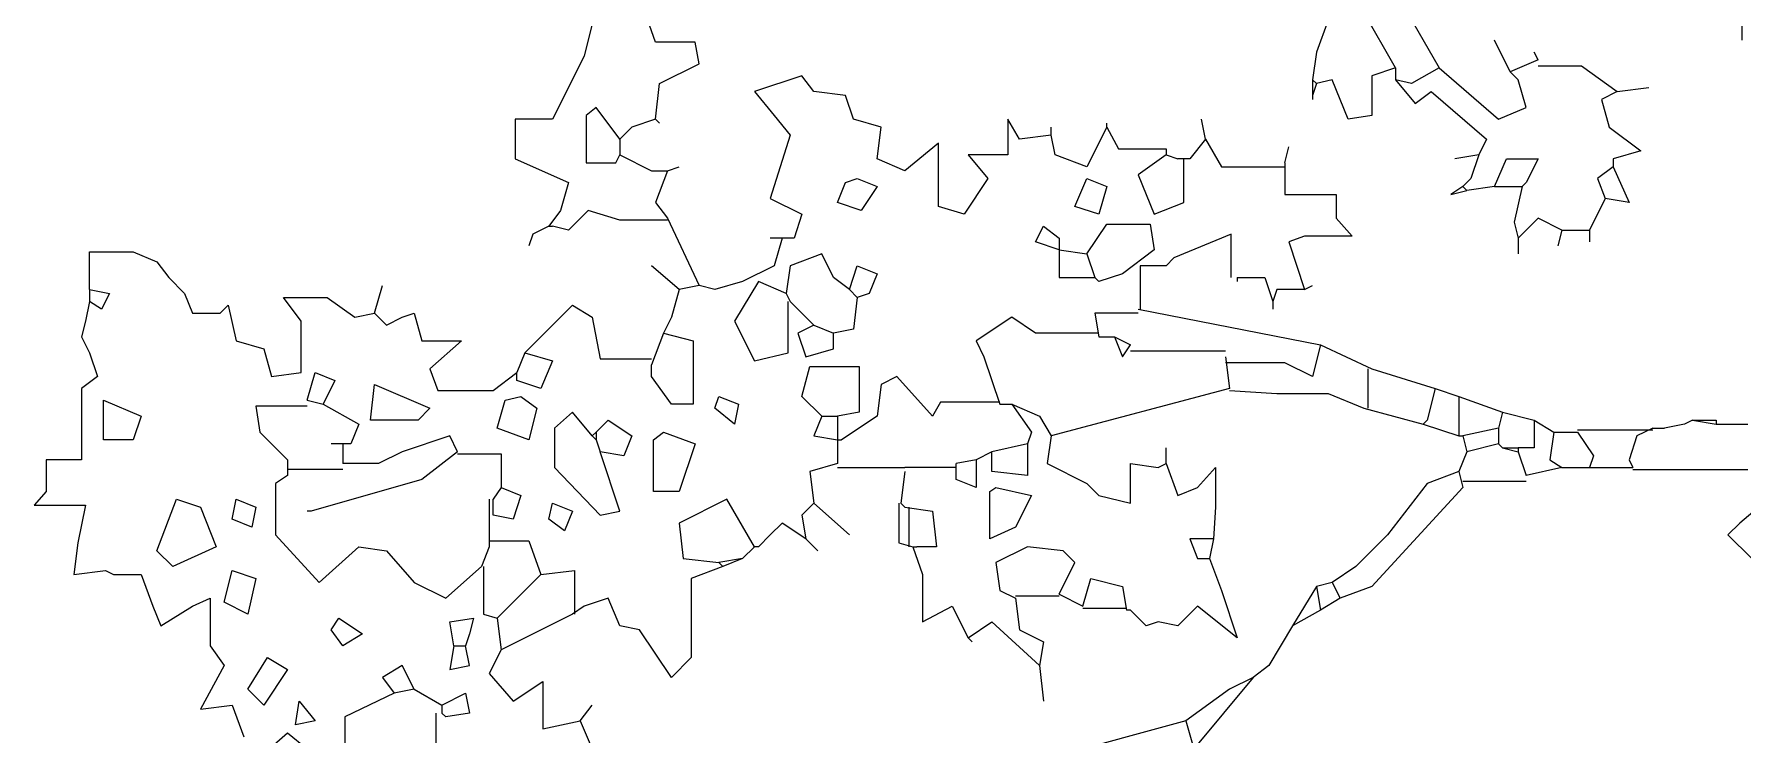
# Model space of a CAD drawing. Header units: metres. Extents: x -3.5 to 3.6, y -0.1 to 12.6.
# Drawn here: x -3.52 to -0.231, y 5.025 to 6.374 of the extents above; entities that cross this region are included whole.
import ezdxf

# ---------------------------------------------------------------- set-up
doc = ezdxf.new("R2010")
doc.units = ezdxf.units.M
doc.header["$LTSCALE"] = 0.2

msp = doc.modelspace()

# ---------------------------------------------------------------- linework, layer by layer
at = {"linetype": 'Continuous', "flags": 128}
for points in [[(-0.5715, 6.7704), (-0.3581, 6.7704), (-0.2324, 6.5913), (-0.2324, 6.3627)], [(-0.9068, 6.4694), (-0.8153, 6.3094)], [(-2.3241, 6.2103), (-2.3165, 6.2789), (-2.2403, 6.317), (-2.2479, 6.3589), (-2.3241, 6.3589), (-2.3546, 6.4465), (-2.3774, 6.4008), (-2.446, 6.3932), (-2.4613, 6.3322), (-2.4994, 6.256), (-2.5222, 6.2103), (-2.5946, 6.2103), (-2.5946, 6.1341), (-2.4917, 6.0884), (-2.507, 6.035), (-2.5298, 6.0046)], [(-0.8992, 6.3094), (-0.9601, 6.416), (-1.0287, 6.4008), (-1.0516, 6.3398), (-1.0592, 6.2865)], [(-0.6782, 6.3017), (-0.7087, 6.3627)], [(-0.6248, 6.3246), (-0.6782, 6.3017)], [(-0.6248, 6.3246), (-0.6325, 6.3398)], [(-1.5621, 6.1798), (-1.6231, 6.1722), (-1.6459, 6.2103), (-1.6459, 6.1417), (-1.7221, 6.1417), (-1.684, 6.096), (-1.7297, 6.0274), (-1.7793, 6.0427), (-1.7793, 6.1646), (-1.844, 6.1112), (-1.8974, 6.1341), (-1.8898, 6.1951), (-1.9431, 6.2103), (-1.9583, 6.256), (-2.0193, 6.2636), (-2.0422, 6.2941), (-2.1336, 6.2636), (-2.0955, 6.2179), (-2.065, 6.1798), (-2.1031, 6.0579), (-2.0422, 6.0274), (-2.0574, 5.9817), (-2.0803, 5.9817)], [(-1.0592, 6.2865), (-1.0592, 6.256)], [(-1.0592, 6.2865), (-1.0516, 6.2789)], [(-0.8992, 6.3094), (-0.9449, 6.2941), (-0.9449, 6.2179), (-0.9906, 6.2103), (-1.0211, 6.2865), (-1.0516, 6.2789)], [(-0.8992, 6.3094), (-0.8992, 6.2865)], [(-0.8153, 6.3094), (-0.8687, 6.2789), (-0.8992, 6.2865)], [(-0.8992, 6.2865), (-0.8611, 6.2408), (-0.8306, 6.2636), (-0.7239, 6.1722), (-0.7391, 6.1417)], [(-0.8153, 6.3094), (-0.701, 6.2103), (-0.6477, 6.2332), (-0.6629, 6.2865), (-0.6782, 6.3017)], [(-0.6248, 6.3132), (-0.541, 6.3132), (-0.4724, 6.2636)], [(-1.0516, 6.2789), (-1.0592, 6.256)], [(-1.0592, 6.256), (-1.0592, 6.2484)], [(-0.4724, 6.2636), (-0.5029, 6.2484), (-0.4877, 6.1951), (-0.4267, 6.1493), (-0.4801, 6.1341), (-0.4801, 6.1189)], [(-0.4724, 6.2636), (-0.4115, 6.2713)], [(-2.3927, 6.1722), (-2.4384, 6.2332), (-2.4575, 6.2179), (-2.4575, 6.1265), (-2.4003, 6.1265), (-2.3927, 6.1417)], [(-2.3241, 6.2103), (-2.3698, 6.1951), (-2.3927, 6.1722)], [(-2.3241, 6.2103), (-2.3165, 6.2027)], [(-1.5621, 6.1798), (-1.5621, 6.1951)], [(-1.4554, 6.1951), (-1.4935, 6.1189), (-1.5545, 6.1417), (-1.5621, 6.1798)], [(-1.4554, 6.1951), (-1.4554, 6.2027)], [(-1.4554, 6.1951), (-1.4326, 6.1532), (-1.3411, 6.1532), (-1.3411, 6.1417)], [(-1.2649, 6.1722), (-1.2725, 6.2103)], [(-2.3927, 6.1722), (-2.3927, 6.1417)], [(-1.2649, 6.1722), (-1.2954, 6.1341), (-1.3183, 6.1341)], [(-1.2649, 6.1722), (-1.2344, 6.1189), (-1.1125, 6.1189)], [(-1.1125, 6.1265), (-1.1049, 6.157)], [(-2.3927, 6.1417), (-2.3317, 6.1112), (-2.3012, 6.1112)], [(-1.3411, 6.1417), (-1.3945, 6.1036), (-1.364, 6.0274), (-1.3068, 6.0503), (-1.3068, 6.1341)], [(-1.3411, 6.1417), (-1.3183, 6.1341)], [(-1.1125, 6.1265), (-1.1125, 6.0655), (-1.0135, 6.0655), (-1.0135, 6.0198), (-0.983, 5.9855), (-1.0744, 5.9855), (-1.1049, 5.9741), (-1.0744, 5.8826)], [(-0.7391, 6.1417), (-0.7849, 6.1341)], [(-0.7391, 6.1417), (-0.7544, 6.096), (-0.7696, 6.0808)], [(-0.7087, 6.0808), (-0.6858, 6.1341), (-0.6248, 6.1341), (-0.6477, 6.0884), (-0.6553, 6.0808)], [(-2.3012, 6.1112), (-2.3241, 6.0503), (-2.3012, 6.0198)], [(-2.3012, 6.1112), (-2.2784, 6.1189)], [(-1.9355, 6.096), (-1.8974, 6.0808), (-1.9279, 6.035), (-1.9736, 6.0503), (-1.9583, 6.0884), (-1.9355, 6.096)], [(-1.4935, 6.096), (-1.4554, 6.0808), (-1.4707, 6.0274), (-1.5164, 6.0427), (-1.4935, 6.096)], [(-0.4801, 6.1189), (-0.5105, 6.096), (-0.4953, 6.0579)], [(-0.4801, 6.1189), (-0.4496, 6.0503), (-0.4953, 6.0579)], [(-0.7696, 6.0808), (-0.7925, 6.0655), (-0.762, 6.0731)], [(-0.7696, 6.0808), (-0.762, 6.0731)], [(-0.7087, 6.0808), (-0.762, 6.0731)], [(-0.7087, 6.0808), (-0.6553, 6.0808)], [(-0.6553, 6.0808), (-0.6706, 6.0122), (-0.6629, 5.9817)], [(-0.4953, 6.0579), (-0.5258, 5.9969)], [(-2.3012, 6.016), (-2.3927, 6.016), (-2.4536, 6.035), (-2.4917, 5.9969), (-2.5222, 6.0046)], [(-2.5603, 5.9893), (-2.5679, 5.9665)], [(-2.5298, 6.0046), (-2.5603, 5.9893)], [(-2.5298, 6.0046), (-2.5603, 5.9893)], [(-2.5298, 6.0046), (-2.5222, 6.0046)], [(-2.3012, 6.0198), (-2.2403, 5.8903)], [(-1.5469, 5.9588), (-1.5926, 5.9741), (-1.5773, 6.0046), (-1.5469, 5.9817), (-1.5469, 5.9588)], [(-1.4935, 5.9512), (-1.4554, 6.0084), (-1.3716, 6.0084), (-1.364, 5.9588), (-1.4249, 5.9131), (-1.4707, 5.8979), (-1.4783, 5.9055)], [(-1.2154, 5.9055), (-1.2154, 5.9893), (-1.3259, 5.9436), (-1.3411, 5.9284), (-1.3907, 5.9284), (-1.3907, 5.8445)], [(-0.5791, 5.9969), (-0.6248, 6.0198), (-0.6629, 5.9817)], [(-0.5791, 5.9969), (-0.5867, 5.9665)], [(-0.5791, 5.9969), (-0.5258, 5.9969)], [(-0.5258, 5.9969), (-0.5258, 5.9741)], [(-3.4138, 5.8826), (-3.4138, 5.955), (-3.3299, 5.955), (-3.2842, 5.936), (-3.2614, 5.9055), (-3.2309, 5.875), (-3.2156, 5.8369), (-3.1623, 5.8369), (-3.1471, 5.8522), (-3.1318, 5.7836), (-3.0785, 5.7683), (-3.0632, 5.715), (-3.0061, 5.7226), (-3.0061, 5.8217), (-3.0404, 5.8674), (-2.9566, 5.8674), (-2.9032, 5.8293), (-2.8651, 5.8369)], [(-2.0803, 5.9817), (-2.0955, 5.9284), (-2.1565, 5.8979), (-2.2098, 5.8826), (-2.2403, 5.8903)], [(-2.0803, 5.9817), (-2.1031, 5.9817)], [(-1.5469, 5.9588), (-1.4935, 5.9512)], [(-1.5469, 5.9588), (-1.5469, 5.9055), (-1.4783, 5.9055)], [(-0.6629, 5.9817), (-0.6629, 5.9512)], [(-2.2784, 5.8826), (-2.3317, 5.9284)], [(-1.9507, 5.8826), (-1.9812, 5.9055), (-2.0041, 5.9512), (-2.065, 5.9284), (-2.0726, 5.875)], [(-1.9507, 5.8826), (-1.9355, 5.9284), (-1.8974, 5.9131), (-1.9126, 5.875), (-1.9355, 5.8674)], [(-1.4935, 5.9512), (-1.4783, 5.9055)], [(-2.8651, 5.8369), (-2.8499, 5.8903)], [(-2.2403, 5.8903), (-2.2784, 5.8826)], [(-2.0726, 5.875), (-2.126, 5.8979), (-2.1717, 5.8217), (-2.1336, 5.7455), (-2.0688, 5.7607), (-2.0688, 5.8598)], [(-1.204, 5.9055), (-1.204, 5.8979)], [(-1.204, 5.9055), (-1.1506, 5.9055), (-1.1354, 5.8598)], [(-1.0744, 5.8826), (-1.0592, 5.8903)], [(-3.4138, 5.8598), (-3.4214, 5.8217), (-3.429, 5.7912), (-3.4138, 5.7607), (-3.3985, 5.715), (-3.429, 5.6921), (-3.429, 5.555), (-3.4976, 5.555), (-3.4976, 5.494), (-3.5204, 5.4674), (-3.4214, 5.4674), (-3.4366, 5.395), (-3.4442, 5.334), (-3.3833, 5.3416), (-3.368, 5.334), (-3.3147, 5.334), (-3.2918, 5.273), (-3.2766, 5.2349), (-3.2156, 5.273), (-3.1814, 5.2883), (-3.1814, 5.1968), (-3.1547, 5.1587), (-3.2004, 5.0749), (-3.1394, 5.0825), (-3.1166, 5.0216)], [(-3.4138, 5.8826), (-3.3757, 5.875), (-3.3909, 5.8445), (-3.4138, 5.8598)], [(-3.4138, 5.8826), (-3.4138, 5.8598)], [(-2.2784, 5.8826), (-2.2936, 5.8293), (-2.3089, 5.7988)], [(-2.0726, 5.875), (-2.065, 5.8598)], [(-2.065, 5.8598), (-2.0193, 5.8141)], [(-1.9355, 5.8674), (-1.9431, 5.8064), (-1.9812, 5.7988)], [(-1.9507, 5.8826), (-1.9355, 5.8674)], [(-1.0744, 5.8826), (-1.1278, 5.8826), (-1.1354, 5.8598)], [(-1.1354, 5.8598), (-1.1354, 5.8445)], [(-2.8651, 5.8369), (-2.8423, 5.8141), (-2.8118, 5.8293), (-2.7889, 5.8369), (-2.7737, 5.7836), (-2.6975, 5.7836), (-2.7584, 5.7302), (-2.7432, 5.6883), (-2.6365, 5.6883), (-2.5908, 5.7226)], [(-2.5756, 5.7607), (-2.4841, 5.8522), (-2.446, 5.8293), (-2.4308, 5.7493), (-2.3317, 5.7493)], [(-1.4707, 5.7988), (-1.5926, 5.7988), (-1.6383, 5.8293), (-1.7069, 5.7836), (-1.6916, 5.7531), (-1.6612, 5.6617)], [(-1.3945, 5.8369), (-1.4783, 5.8369), (-1.4707, 5.7912)], [(-1.3945, 5.8445), (-1.0439, 5.776)], [(-2.3089, 5.7988), (-2.2517, 5.7836), (-2.2517, 5.6617), (-2.2936, 5.6617), (-2.3317, 5.715), (-2.3317, 5.7379)], [(-2.3089, 5.7988), (-2.3317, 5.7379)], [(-2.0193, 5.8141), (-2.0498, 5.7988), (-2.0345, 5.7531), (-1.9812, 5.7683), (-1.9812, 5.7988)], [(-2.0193, 5.8141), (-1.9812, 5.7988)], [(-1.4707, 5.7912), (-1.4402, 5.7912)], [(-1.4402, 5.7912), (-1.4097, 5.776)], [(-1.4402, 5.7912), (-1.4249, 5.7531), (-1.4097, 5.776)], [(-2.5756, 5.7607), (-2.5222, 5.7455), (-2.5451, 5.6921), (-2.5908, 5.7074), (-2.5908, 5.7226)], [(-2.5756, 5.7607), (-2.5908, 5.7226)], [(-1.4097, 5.7645), (-1.2268, 5.7645)], [(-1.0439, 5.776), (-1.0592, 5.715), (-1.1125, 5.7417), (-1.2268, 5.7417)], [(-1.0439, 5.776), (-0.9449, 5.7302)], [(-2.0041, 5.6388), (-2.0422, 5.6769), (-2.0269, 5.7341), (-1.9317, 5.7341), (-1.9317, 5.6464), (-1.9736, 5.6388)], [(-1.2268, 5.7531), (-1.2192, 5.6921)], [(-0.9525, 5.7302), (-0.9525, 5.654)], [(-0.9449, 5.7302), (-0.823, 5.6921)], [(-2.9947, 5.6693), (-2.9794, 5.7226), (-2.9413, 5.7074), (-2.9642, 5.6617)], [(-2.8651, 5.6998), (-2.7584, 5.654), (-2.7813, 5.6312), (-2.8727, 5.6312), (-2.8651, 5.6998)], [(-1.6612, 5.6655), (-1.7755, 5.6655), (-1.7907, 5.6388), (-1.8593, 5.715), (-1.8898, 5.6998), (-1.8974, 5.6388), (-1.966, 5.5931)], [(-1.2192, 5.6921), (-1.5621, 5.6007)], [(-0.823, 5.6921), (-0.8382, 5.6312), (-0.8458, 5.6236)], [(-0.823, 5.6921), (-0.7772, 5.6769)], [(-3.3871, 5.6693), (-3.3147, 5.6388), (-3.3299, 5.5931), (-3.3871, 5.5931), (-3.3871, 5.6693)], [(-2.9947, 5.6693), (-2.9642, 5.6617)], [(-2.9642, 5.6617), (-2.8956, 5.6236), (-2.9108, 5.5855), (-2.9261, 5.5855)], [(-2.5832, 5.6769), (-2.5527, 5.654), (-2.5679, 5.5931), (-2.6289, 5.6159), (-2.6137, 5.6693), (-2.5832, 5.6769)], [(-2.2022, 5.6769), (-2.1641, 5.6617), (-2.1717, 5.6236), (-2.2098, 5.654), (-2.2022, 5.6769)], [(-1.6612, 5.6617), (-1.6383, 5.6617)], [(-1.6383, 5.6617), (-1.585, 5.6388), (-1.5621, 5.6007)], [(-1.6383, 5.6617), (-1.6002, 5.6083), (-1.6078, 5.5855)], [(-1.2192, 5.6883), (-1.1278, 5.6826), (-1.0287, 5.6826), (-0.9601, 5.654)], [(-0.7772, 5.6769), (-0.6934, 5.6464)], [(-0.7772, 5.6769), (-0.7772, 5.6007)], [(-2.9947, 5.6579), (-3.0937, 5.6579), (-3.0861, 5.6083), (-3.0328, 5.555), (-3.0328, 5.5245)], [(-2.446, 5.6007), (-2.4841, 5.6464), (-2.5184, 5.6159), (-2.5184, 5.5397), (-2.4308, 5.4483), (-2.3927, 5.4559), (-2.4308, 5.5702)], [(-2.4384, 5.6083), (-2.4155, 5.6312), (-2.3698, 5.6007), (-2.3851, 5.5626), (-2.4308, 5.5702)], [(-2.0041, 5.6388), (-2.0193, 5.6007), (-1.9736, 5.5931)], [(-2.0041, 5.6388), (-1.9736, 5.6388)], [(-1.9736, 5.6388), (-1.9736, 5.5931)], [(-0.9601, 5.654), (-0.8458, 5.6236)], [(-0.6934, 5.6464), (-0.701, 5.6159)], [(-0.6934, 5.6464), (-0.6325, 5.6312)], [(-0.6325, 5.6312), (-0.6325, 5.5778), (-0.6629, 5.5778)], [(-0.6325, 5.6312), (-0.5944, 5.6083)], [(-0.3277, 5.6312), (-0.3429, 5.6236)], [(-0.3277, 5.6312), (-0.2819, 5.6236)], [(-0.3277, 5.6312), (-0.2819, 5.6312), (-0.2819, 5.6236)], [(-2.7051, 5.5702), (-2.7203, 5.6007), (-2.8118, 5.5702), (-2.8575, 5.5474), (-2.9261, 5.5474)], [(-2.4384, 5.6083), (-2.446, 5.6007)], [(-2.446, 5.6007), (-2.4384, 5.5931)], [(-2.4384, 5.6083), (-2.4384, 5.5931)], [(-2.4384, 5.5931), (-2.4308, 5.5702)], [(-2.3089, 5.6083), (-2.2479, 5.5855), (-2.2784, 5.494), (-2.3279, 5.494), (-2.3279, 5.5931), (-2.3089, 5.6083)], [(-1.9736, 5.5931), (-1.966, 5.5931)], [(-1.9736, 5.5931), (-1.9736, 5.5474)], [(-1.5621, 5.6007), (-1.5697, 5.5474), (-1.4935, 5.5093), (-1.4707, 5.4864), (-1.4097, 5.4712), (-1.4097, 5.5474), (-1.3564, 5.5397), (-1.3411, 5.5474)], [(-0.8458, 5.6236), (-0.7772, 5.6007)], [(-0.7772, 5.6007), (-0.7696, 5.6007)], [(-0.701, 5.6159), (-0.7696, 5.6007)], [(-0.7696, 5.6007), (-0.762, 5.5702)], [(-0.701, 5.6159), (-0.701, 5.5855)], [(-0.5944, 5.6083), (-0.602, 5.555), (-0.5791, 5.5397)], [(-0.5944, 5.6083), (-0.5486, 5.6083)], [(-0.4039, 5.6121), (-0.5486, 5.6121)], [(-0.5486, 5.6083), (-0.5182, 5.5626), (-0.5258, 5.5397)], [(-0.4039, 5.6159), (-0.4343, 5.6007), (-0.4496, 5.555), (-0.442, 5.5397)], [(-0.4039, 5.6159), (-0.381, 5.6159)], [(-0.3429, 5.6236), (-0.381, 5.6159)], [(-0.3429, 5.6236), (-0.381, 5.6159)], [(-0.2819, 5.6236), (-0.221, 5.6236)], [(-2.7051, 5.5702), (-2.7737, 5.5169), (-2.987, 5.4559), (-2.9947, 5.4559)], [(-2.9261, 5.5855), (-2.9489, 5.5855)], [(-2.9261, 5.5855), (-2.9261, 5.5474)], [(-2.7051, 5.5664), (-2.6213, 5.5664), (-2.6213, 5.5016)], [(-1.6764, 5.5702), (-1.7069, 5.555)], [(-1.6078, 5.5855), (-1.6764, 5.5702)], [(-1.6078, 5.5855), (-1.6078, 5.5245), (-1.6764, 5.5321), (-1.6764, 5.5702)], [(-1.3411, 5.5474), (-1.3411, 5.5778)], [(-0.762, 5.5702), (-0.7772, 5.5321)], [(-0.701, 5.5855), (-0.762, 5.5702)], [(-0.701, 5.5855), (-0.6934, 5.5778)], [(-0.6934, 5.5778), (-0.6629, 5.5702)], [(-0.6934, 5.5778), (-0.6629, 5.5778)], [(-0.6629, 5.5778), (-0.6629, 5.5702)], [(-0.6629, 5.5702), (-0.6477, 5.5245)], [(-2.9261, 5.5359), (-3.0328, 5.5359)], [(-1.9736, 5.5474), (-2.0269, 5.5321), (-2.0193, 5.4712)], [(-1.9736, 5.5397), (-1.844, 5.5397)], [(-1.844, 5.5321), (-1.8517, 5.4712)], [(-1.745, 5.5397), (-1.844, 5.5397)], [(-1.7069, 5.555), (-1.745, 5.5474)], [(-1.7069, 5.555), (-1.7069, 5.5016), (-1.745, 5.5169), (-1.745, 5.5474)], [(-1.3411, 5.5474), (-1.3183, 5.4864), (-1.2802, 5.5016), (-1.2459, 5.5397), (-1.2459, 5.4635), (-1.2497, 5.4026)], [(-0.7772, 5.5321), (-0.8382, 5.5093), (-0.9144, 5.4102), (-0.9754, 5.3492), (-1.0211, 5.3188)], [(-0.7772, 5.5321), (-0.7696, 5.5016)], [(-0.5791, 5.5397), (-0.6477, 5.5245)], [(-0.5791, 5.5397), (-0.5258, 5.5397)], [(-0.5258, 5.5397), (-0.442, 5.5397)], [(-0.442, 5.5359), (-0.221, 5.5359)], [(-3.0328, 5.5245), (-3.0556, 5.5093), (-3.0556, 5.4102), (-2.9718, 5.3188), (-2.8956, 5.3873), (-2.8423, 5.3797), (-2.7889, 5.3188), (-2.728, 5.2883), (-2.6594, 5.3492)], [(-2.6213, 5.5016), (-2.5832, 5.4864), (-2.5984, 5.4407), (-2.6365, 5.4483), (-2.6365, 5.4788)], [(-2.6213, 5.5016), (-2.6365, 5.4788)], [(-1.6688, 5.5016), (-1.6002, 5.4864), (-1.6307, 5.4254), (-1.6802, 5.4026), (-1.6802, 5.494), (-1.6688, 5.5016)], [(-0.7696, 5.5016), (-0.9449, 5.3111), (-1.0058, 5.2883)], [(-0.6477, 5.5131), (-0.7696, 5.5131)], [(-3.2461, 5.4788), (-3.2004, 5.4635), (-3.1699, 5.3873), (-3.2537, 5.3492), (-3.2842, 5.3797), (-3.2461, 5.4788)], [(-3.1318, 5.4788), (-3.0937, 5.4635), (-3.1013, 5.4254), (-3.1394, 5.4407), (-3.1318, 5.4788)], [(-2.6441, 5.4788), (-2.6441, 5.4026), (-2.6441, 5.3873)], [(-2.5222, 5.4712), (-2.4841, 5.4559), (-2.4994, 5.4178), (-2.5298, 5.4407), (-2.5222, 5.4712)], [(-2.1336, 5.3873), (-2.1869, 5.4788), (-2.2784, 5.4331), (-2.2708, 5.3645), (-2.2022, 5.3569)], [(-2.0193, 5.4712), (-2.0422, 5.4483), (-2.0345, 5.4026)], [(-2.0193, 5.4712), (-1.9507, 5.4102)], [(-1.8555, 5.4712), (-1.8555, 5.395), (-1.8288, 5.3873)], [(-1.8517, 5.4712), (-1.844, 5.4635)], [(-1.844, 5.4635), (-1.7907, 5.4559), (-1.7831, 5.3873), (-1.8212, 5.3873)], [(-1.8364, 5.4635), (-1.8364, 5.3873)], [(-0.1905, 5.4712), (-0.2362, 5.4331), (-0.2591, 5.4102), (-0.2134, 5.3645), (-0.1905, 5.3645)], [(-2.0345, 5.4026), (-2.0803, 5.4331), (-2.1031, 5.4102), (-2.126, 5.3873), (-2.1336, 5.3873)], [(-2.6441, 5.3988), (-2.5679, 5.3988), (-2.5451, 5.334)], [(-2.0345, 5.4026), (-2.0117, 5.3797)], [(-1.2497, 5.4026), (-1.2954, 5.4026), (-1.2802, 5.3645), (-1.2573, 5.3645)], [(-1.2497, 5.4026), (-1.2573, 5.3645)], [(-2.6441, 5.3873), (-2.6594, 5.3492)], [(-2.1565, 5.3645), (-2.2022, 5.3569)], [(-2.1565, 5.3645), (-2.1946, 5.3492)], [(-2.1336, 5.3873), (-2.1565, 5.3645)], [(-1.8288, 5.3873), (-1.8212, 5.3873)], [(-1.8288, 5.3873), (-1.8098, 5.334), (-1.8098, 5.2426), (-1.7526, 5.273), (-1.7221, 5.2121)], [(-1.5469, 5.2959), (-1.5164, 5.3569), (-1.5392, 5.3797), (-1.6078, 5.3873), (-1.6688, 5.3569), (-1.6612, 5.3035), (-1.6307, 5.2883)], [(-1.2573, 5.3645), (-1.2344, 5.3035), (-1.204, 5.2121), (-1.2802, 5.273), (-1.3183, 5.2349), (-1.3564, 5.2426), (-1.3792, 5.2349), (-1.4097, 5.2654), (-1.4173, 5.2654)], [(-3.1394, 5.3416), (-3.0937, 5.3264), (-3.109, 5.2578), (-3.1547, 5.2807), (-3.1394, 5.3416)], [(-2.6556, 5.3492), (-2.6556, 5.2578), (-2.6289, 5.2502)], [(-2.5451, 5.334), (-2.6289, 5.2502)], [(-2.5451, 5.334), (-2.4803, 5.3416), (-2.4803, 5.2578)], [(-2.1946, 5.3492), (-2.2555, 5.3264), (-2.2555, 5.174), (-2.2936, 5.1359), (-2.3546, 5.2273), (-2.3927, 5.2349), (-2.4155, 5.2883), (-2.4613, 5.273), (-2.4841, 5.2578)], [(-2.2022, 5.3569), (-2.1946, 5.3492)], [(-1.5011, 5.273), (-1.4859, 5.3264), (-1.4249, 5.3111), (-1.4173, 5.2654)], [(-1.0516, 5.3111), (-1.0973, 5.2349)], [(-1.0211, 5.3188), (-1.0516, 5.3111)], [(-1.0516, 5.3111), (-1.0439, 5.2654)], [(-1.0211, 5.3188), (-1.0058, 5.2883)], [(-1.5469, 5.2921), (-1.6307, 5.2921)], [(-1.6307, 5.2883), (-1.6231, 5.2273), (-1.5773, 5.2045), (-1.585, 5.1587)], [(-1.5469, 5.2959), (-1.5011, 5.273)], [(-1.5011, 5.2692), (-1.4173, 5.2692)], [(-1.0439, 5.2654), (-1.0973, 5.2349)], [(-1.0058, 5.2883), (-1.0439, 5.2654)], [(-2.9337, 5.2502), (-2.888, 5.2197), (-2.9261, 5.1968), (-2.9489, 5.2273), (-2.9337, 5.2502)], [(-2.7127, 5.1968), (-2.7203, 5.2426), (-2.6746, 5.2502), (-2.6822, 5.2197), (-2.6899, 5.1968)], [(-2.6289, 5.2502), (-2.6213, 5.1892)], [(-2.4841, 5.2578), (-2.6213, 5.1892)], [(-1.7221, 5.2121), (-1.6764, 5.2426), (-1.585, 5.1587)], [(-1.0973, 5.2349), (-1.143, 5.1587), (-1.1735, 5.1359)], [(-1.7221, 5.2121), (-1.7145, 5.2045)], [(-3.0709, 5.174), (-3.0328, 5.1511), (-3.0785, 5.0825), (-3.109, 5.113), (-3.0709, 5.174)], [(-2.7127, 5.1968), (-2.7203, 5.1511), (-2.6822, 5.1587), (-2.6899, 5.1968)], [(-2.7127, 5.1968), (-2.6899, 5.1968)], [(-2.6213, 5.1892), (-2.6441, 5.1435), (-2.5984, 5.0902), (-2.5413, 5.1283), (-2.5413, 5.0368), (-2.4689, 5.0521)], [(-2.7889, 5.113), (-2.8118, 5.1587), (-2.8499, 5.1359), (-2.827, 5.1054)], [(-1.585, 5.1587), (-1.5773, 5.0902)], [(-1.1735, 5.1359), (-1.2192, 5.113), (-1.303, 5.0521)], [(-1.1735, 5.1359), (-1.2878, 4.9987)], [(-2.827, 5.1054), (-2.9223, 5.0597), (-2.9223, 4.9301)], [(-2.7889, 5.113), (-2.827, 5.1054)], [(-2.7889, 5.113), (-2.7356, 5.0825)], [(-2.7356, 5.0825), (-2.6899, 5.1054), (-2.6822, 5.0673), (-2.728, 5.0597), (-2.7356, 5.0673)], [(-3.0099, 5.0902), (-2.9794, 5.0521), (-3.0175, 5.0444), (-3.0099, 5.0902)], [(-2.747, 5.0673), (-2.747, 4.9911), (-2.7661, 4.953), (-2.7318, 4.9454), (-2.7318, 4.8578), (-2.6518, 4.8578)], [(-2.7356, 5.0825), (-2.7356, 5.0673)], [(-2.4689, 5.0521), (-2.446, 5.0825)], [(-2.4689, 5.0521), (-2.446, 4.9987)], [(-1.303, 5.0521), (-1.5545, 4.9835), (-1.5926, 4.9682)], [(-1.303, 5.0521), (-1.2878, 4.9987)], [(-3.0937, 4.9759), (-3.0328, 5.0292), (-2.9947, 4.9987)]]:
    msp.add_lwpolyline(points, dxfattribs=at)

doc.saveas('drawing.dxf')
